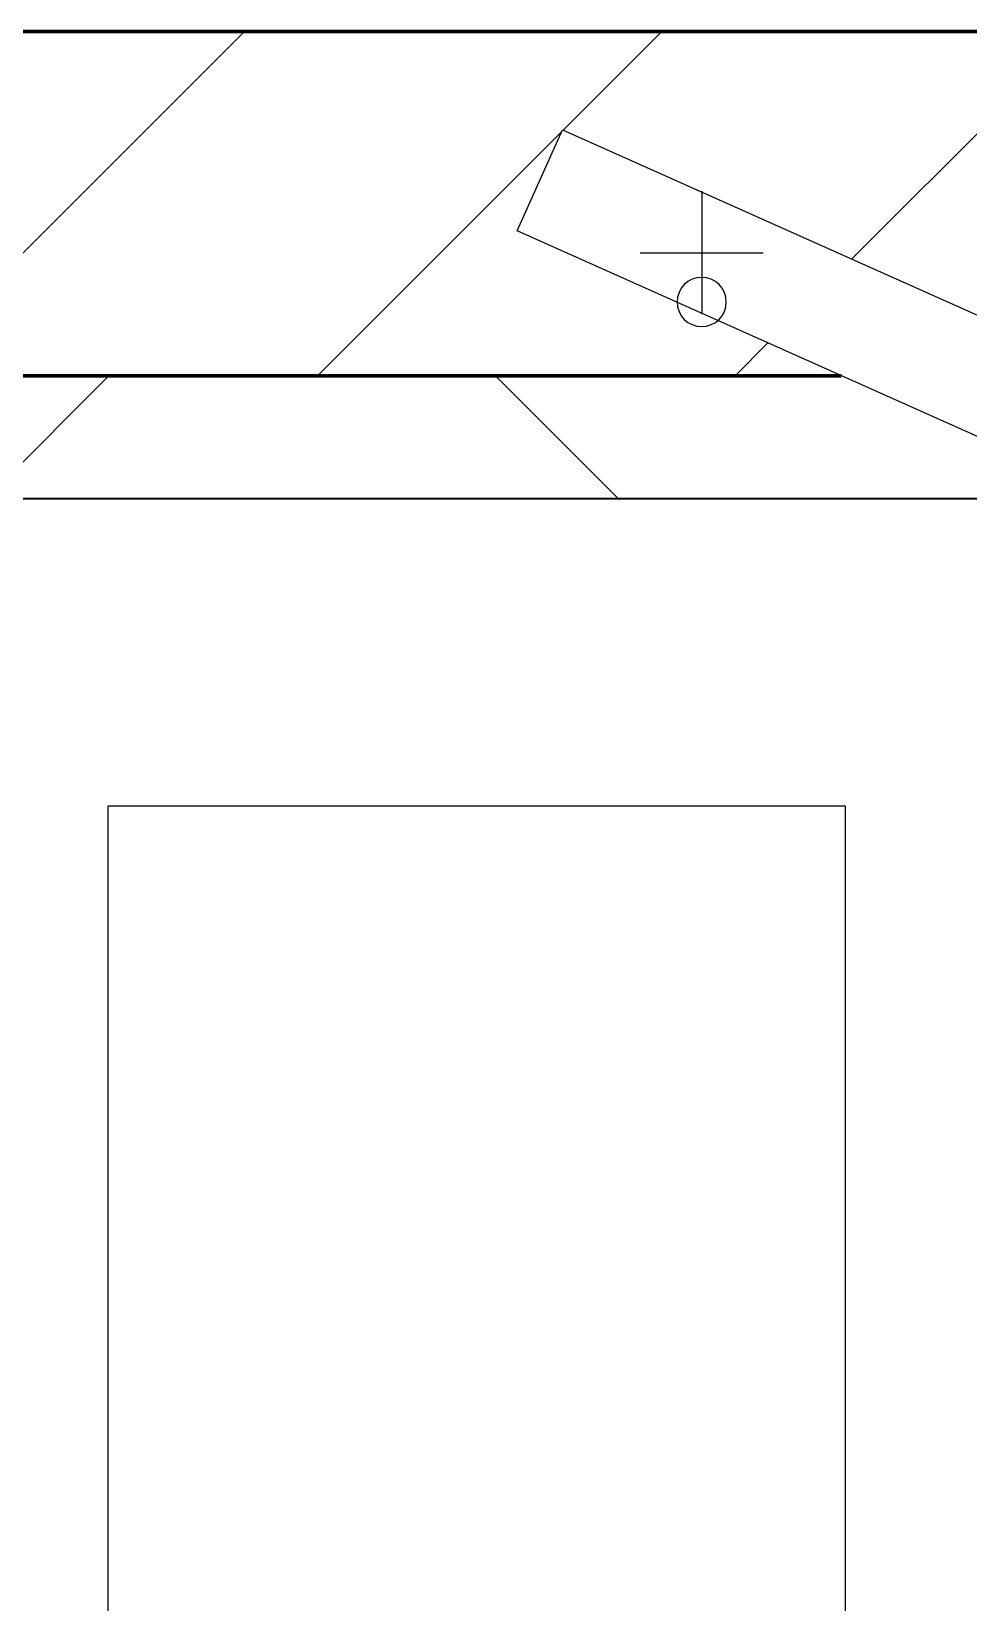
# Model space of a CAD drawing. Header units: millimetres. Extents: x -678720 to -601931, y -306 to 39239.
# Drawn here: x -644355 to -643974, y 8120 to 8759 of the extents above; entities that cross this region are included whole.
import ezdxf
from ezdxf.xclip import XClip

# ---------------------------------------------------------------- set-up
doc = ezdxf.new("R2010")
doc.units = ezdxf.units.MM
doc.header["$XCLIPFRAME"] = 0
doc.layers.add('000 - WIPEOUT', color=250, linetype='Continuous')
doc.layers.add('A11_ALU.SOLID SHEET', color=2, linetype='Continuous')
for name, color, linetype, lineweight in [('A-DOOR', 3, 'Continuous', 25), ('A-DOOR-E', 2, 'Continuous', 25), ('A-GLAZ-CURT', 2, 'Continuous', 9), ('A-WALL', 5, 'Continuous', 35), ('A-WALL-FNSH', 2, 'Continuous', 35), ('A-WALL-PATT', 1, 'Continuous', 35)]:
    doc.layers.add(name, color=color, linetype=linetype, lineweight=lineweight)

# ---------------------------------------------------------------- blocks, each defined once
blk = doc.blocks.new('DPA_AC-SG-PI - A1_1200x1300 mm-9660120-4234-01 ENLARGED MULTI-PURPOSE LEVEL - REFLECTED CEILING PLAN - SHEET 5')
at = {"layer": 'A-DOOR'}
for p, q in [((-500, 5), (-500, -45)), ((-525, -20), (-475, -20))]:
    blk.add_line(p, q, dxfattribs=at)
for start, end in [(0, 180), (180, 0)]:
    blk.add_arc((-500, -40), 10, start, end, dxfattribs=at)
at = {"layer": 'A-DOOR-E'}
for p, q in [((-575, -11.13), (-556.64, 29.95)), ((-556.64, 29.95), (511.63, -447.34)), ((493.28, -488.42), (-575, -11.13))]:
    blk.add_line(p, q, dxfattribs=at)
blk = doc.blocks.new('PPLS-PP19_Custom Tile Pattern - Custom Tile Pattern-V41-4234-01 ENLARGED MULTI-PURPOSE LEVEL - REFLECTED CEILING PLAN - SHEET 5')
at = {"layer": 'A-GLAZ-CURT'}
for p, q in [((31.34, 0), (300, 0)), ((300, 0), (31.34, 0)), ((195.99, 0), (213.31, 0)), ((213.31, 0), (195.99, 0)), ((230.06, 0), (300, 0)), ((143.25, -50), (300, -50)), ((300, -50), (143.25, -50))]:
    blk.add_line(p, q, dxfattribs=at)
for points, knots in [([(136.44, 0), (121.66, 0), (86.93, 0), (51.16, 0), (31.18, 0)], [-106.750556, -106.750556, -106.750556, -106.750556, -59.610984, 0, 0, 0, 0]), ([(103.09, 0), (101.08, 0), (86.31, 0), (63.34, 0), (41.24, 0), (32.83, 0), (31.27, 0)], [-375.435014, -375.435014, -375.435014, -375.435014, -369.147452, -330.153101, -307.516438, -302.210511, -302.210511, -302.210511, -302.210511]), ([(31.31, 0), (31.94, 0), (35.93, 0), (48.37, 0), (71.92, 0), (100.57, 0), (116.36, 0), (128.63, 0), (128.95, 0)], [-139.375777, -139.375777, -139.375777, -139.375777, -135.792042, -118.513713, -97.899267, -63.759246, -39.050993, -35.895543, -35.895543, -35.895543, -35.895543]), ([(149.52, 0), (146.96, 0), (135.44, 0), (109.77, 0), (76.86, 0), (57.82, 0), (46.51, 0), (41.18, 0), (36.02, 0), (35.54, 0), (35.54, 0)], [-476.956044, -476.956044, -476.956044, -476.956044, -458.593899, -401.860199, -357.622665, -341.267687, -334.000314, -326.15566, -319.318397, -317.489778, -317.489778, -317.489778, -317.489778]), ([(84.55, 0), (84.65, 0), (102.69, 0), (120.63, 0), (138.28, 0), (138.53, 0)], [-346.597728, -346.597728, -346.597728, -346.597728, -346.313304, -291.370682, -290.5735, -290.5735, -290.5735, -290.5735]), ([(84.58, 0), (85.58, 0), (87.21, 0), (92.51, 0), (94.33, 0)], [-3579.141173, -3579.141173, -3579.141173, -3579.141173, -3336.541051, -2783.776468, -2783.776468, -2783.776468, -2783.776468]), ([(114.39, 0), (114.2, 0), (112.08, 0), (105.42, 0), (93.32, 0), (88.61, 0), (84.98, 0)], [-8148.58938, -8148.58938, -8148.58938, -8148.58938, -8105.191388, -7723.759874, -7531.75727, -7205.068504, -7205.068504, -7205.068504, -7205.068504]), ([(85.43, 0), (87, 0), (102.6, 0), (124.45, 0), (132.42, 0), (134.6, 0)], [-255.559425, -255.559425, -255.559425, -255.559425, -249.500363, -194.761443, -152.241002, -152.241002, -152.241002, -152.241002]), ([(94.4, 0), (94.4, 0), (94.64, 0), (99.11, 0), (108.97, 0), (120.79, 0), (139.94, 0), (163.31, 0), (185.23, 0), (193.62, 0), (194.69, 0), (194.79, 0)], [-2348.345796, -2348.345796, -2348.345796, -2348.345796, -2310.419338, -2233.599744, -2052.234781, -1843.028543, -1530.39897, -1095.004608, -529.74427, -295.064701, -265.121568, -265.121568, -265.121568, -265.121568]), ([(129.02, 0), (129.02, 0), (124.41, 0), (122.35, 0), (114.96, 0), (108.04, 0), (103.09, 0)], [-35.386604, -35.386604, -35.386604, -35.386604, -31.430235, -22.807238, -15.488593, 0, 0, 0, 0]), ([(149.73, 0), (147.27, 0), (142.2, 0), (134.04, 0), (126.24, 0), (118.6, 0), (114.23, 0), (111.98, 0), (105.66, 0), (105.23, 0), (105.23, 0)], [-10035.631131, -10035.631131, -10035.631131, -10035.631131, -9847.788484, -9677.714971, -9567.007022, -9453.21225, -9220.200448, -9012.77275, -8966.157302, -8929.495943, -8929.495943, -8929.495943, -8929.495943]), ([(105.26, 0), (105.52, 0), (111.01, 0), (112.65, 0), (113.59, 0)], [-8920.561005, -8920.561005, -8920.561005, -8920.561005, -8814.835624, -8577.462505, -8577.462505, -8577.462505, -8577.462505]), ([(128.58, 0), (128.8, 0), (130.16, 0), (139.26, 0), (152.67, 0), (161.24, 0), (162.19, 0), (162.75, 0)], [-633.326174, -633.326174, -633.326174, -633.326174, -627.736123, -618.981161, -602.094757, -592.980799, -581.414464, -581.414464, -581.414464, -581.414464]), ([(137.1, 0), (136, 0), (133.64, 0), (129.87, 0), (129.11, 0)], [-670.405967, -670.405967, -670.405967, -670.405967, -651.020627, -640.742133, -640.742133, -640.742133, -640.742133]), ([(157.9, 0), (156.77, 0), (154.05, 0), (151.05, 0), (150.49, 0)], [-10292.955006, -10292.955006, -10292.955006, -10292.955006, -10098.273015, -10055.206666, -10055.206666, -10055.206666, -10055.206666]), ([(168.37, 0), (167.68, 0), (163.74, 0), (157.5, 0), (150.5, 0)], [-543.375029, -543.375029, -543.375029, -543.375029, -530.793311, -479.320839, -479.320839, -479.320839, -479.320839]), ([(193.8, 0), (193.33, 0), (190.11, 0), (183.13, 0), (171, 0), (161.95, 0), (161.28, 0), (158.35, 0), (157.85, 0), (157.77, 0)], [-11665.349007, -11665.349007, -11665.349007, -11665.349007, -11565.880756, -11105.624034, -10839.086983, -10768.332124, -10666.779182, -10580.760289, -10550.278881, -10550.278881, -10550.278881, -10550.278881]), ([(300, 0), (286.53, 0), (254.22, 0), (207.11, 0), (177.41, 0), (159.34, 0), (158.33, 0), (158.3, 0)], [-285.253232, -285.253232, -285.253232, -285.253232, -244.693688, -187.987675, -143.776725, -129.632772, -123.352749, -123.352749, -123.352749, -123.352749]), ([(159.07, 0), (159.13, 0), (160.84, 0), (165.21, 0), (174.15, 0), (185.98, 0), (208.82, 0), (219.42, 0), (230.06, 0)], [-115.643202, -115.643202, -115.643202, -115.643202, -114.681583, -87.660824, -65.295536, -41.623857, -24.459831, 0, 0, 0, 0]), ([(162.75, 0), (165.4, 0), (170.91, 0), (172.61, 0), (172.61, 0)], [-111.264224, -111.264224, -111.264224, -111.264224, -56.742688, -19.085662, -19.085662, -19.085662, -19.085662]), ([(247.1, 0), (246.76, 0), (245.04, 0), (238.34, 0), (226.56, 0), (221.1, 0), (200.27, 0), (182.99, 0), (174.27, 0), (169.67, 0), (168.99, 0)], [-9649.085549, -9649.085549, -9649.085549, -9649.085549, -9581.591397, -9406.094246, -9221.510254, -9016.44624, -8717.832359, -8253.978395, -8152.463617, -8069.855175, -8069.855175, -8069.855175, -8069.855175]), ([(215.22, 0), (214.62, 0), (210.55, 0), (203.98, 0), (187.54, 0), (175.3, 0), (169.49, 0)], [-203.825446, -203.825446, -203.825446, -203.825446, -198.527383, -184.406837, -162.427601, -142.916156, -142.916156, -142.916156, -142.916156]), ([(171.51, 0), (176.48, 0), (193.23, 0), (201.73, 0), (208.81, 0), (213.9, 0), (241.96, 0), (266.73, 0), (281.71, 0), (291.71, 0), (296.52, 0), (297.86, 0), (298.09, 0)], [-7971.819559, -7971.819559, -7971.819559, -7971.819559, -7784.112253, -7606.717214, -7289.299508, -7042.621073, -6582.165592, -6068.460911, -5766.029927, -5566.724884, -5280.360606, -5199.253518, -5199.253518, -5199.253518, -5199.253518]), ([(172.07, 0), (177.66, 0), (187.87, 0), (201.08, 0), (207.47, 0), (213.96, 0), (215.11, 0)], [-255.364076, -255.364076, -255.364076, -255.364076, -237.955587, -223.92608, -215.862851, -208.75215, -208.75215, -208.75215, -208.75215]), ([(300, 0), (288.22, 0), (262, 0), (230.43, 0), (219.94, 0), (219.02, 0)], [-12528.858583, -12528.858583, -12528.858583, -12528.858583, -11905.454923, -11162.864862, -10856.732305, -10856.732305, -10856.732305, -10856.732305]), ([(219.9, 0), (220.86, 0), (227.84, 0), (242.06, 0), (246.54, 0), (246.96, 0)], [-10670.940496, -10670.940496, -10670.940496, -10670.940496, -10511.382485, -9925.173265, -9834.877357, -9834.877357, -9834.877357, -9834.877357]), ([(284.76, 0), (284.76, 0), (285.09, 0), (287.47, 0), (293.59, 0), (297.76, 0), (300, 0)], [-4110.630118, -4110.630118, -4110.630118, -4110.630118, -4053.389046, -3959.664717, -3862.421465, -3746.95702, -3746.95702, -3746.95702, -3746.95702]), ([(297.38, 0), (295.84, 0), (291.62, 0), (285.38, 0), (284.87, 0)], [-4803.172655, -4803.172655, -4803.172655, -4803.172655, -4358.271401, -4143.037883, -4143.037883, -4143.037883, -4143.037883])]:
    blk.add_open_spline(points, degree=3, knots=knots, dxfattribs=at)
for points in [[(168.74, 0), (168.74, 0), (169.81, 0), (171.51, 0)], [(195.11, 0), (194.91, 0), (194.44, 0), (193.8, 0)]]:
    blk.add_open_spline(points, degree=3, dxfattribs=at)
blk = doc.blocks.new('PPLS-PP19_Custom Tile Pattern - Custom Tile Pattern-V42-4234-01 ENLARGED MULTI-PURPOSE LEVEL - REFLECTED CEILING PLAN - SHEET 5')
at = {"layer": 'A-GLAZ-CURT'}
for p, q in [((-300, 0), (300, 0)), ((300, 0), (-300, 0)), ((-293.07, 0), (-275.75, 0)), ((-275.75, 0), (-293.07, 0)), ((-222.32, 0), (-205, 0)), ((-205, 0), (-222.32, 0)), ((-300, -50), (300, -50)), ((300, -50), (-300, -50))]:
    blk.add_line(p, q, dxfattribs=at)
at = {"layer": 'A-GLAZ-CURT', "flags": 128}
for points in [[(-300, 0), (-291.56, 0), (-283.3, 0), (-275.2, 0), (-267.26, 0), (-259.45, 0), (-251.77, 0), (-244.2, 0), (-236.74, 0), (-229.36, 0), (-222.06, 0), (-214.83, 0), (-207.71, 0), (-200.76, 0), (-194.02, 0), (-187.54, 0), (-181.38, 0), (-175.58, 0), (-170.25, 0), (-165.64, 0), (-162.01, 0), (-159.53, 0), (-157.46, 0), (-154.52, 0), (-149.42, 0), (-141.84, 0), (-132.81, 0), (-126.08, 0)], [(-185.82, 0), (-190.44, 0), (-196.37, 0), (-202.58, 0), (-209.04, 0), (-215.73, 0), (-222.63, 0), (-229.72, 0), (-236.97, 0), (-244.39, 0), (-251.96, 0), (-259.67, 0), (-267.51, 0), (-275.48, 0), (-283.55, 0), (-291.73, 0), (-300, 0)], [(-125.17, 0), (-128.55, 0), (-134.16, 0), (-140.03, 0), (-145.5, 0), (-150.63, 0), (-155.53, 0), (-160.27, 0), (-164.95, 0), (-169.65, 0), (-174.47, 0), (-179.49, 0), (-184.81, 0)]]:
    blk.add_lwpolyline(points, dxfattribs=at)
at = {"layer": 'A-GLAZ-CURT'}
for points, knots in [([(-300, 0), (-284.65, 0), (-236.57, 0), (-174.61, 0), (-134.84, 0), (-120.69, 0), (-119.91, 0)], [-5323.127839, -5323.127839, -5323.127839, -5323.127839, -4502.809032, -2700.551212, -1002.059161, -902.959676, -902.959676, -902.959676, -902.959676]), ([(-186.86, 0), (-195.62, 0), (-224.91, 0), (-262.56, 0), (-294.48, 0), (-300, 0)], [-15764.469164, -15764.469164, -15764.469164, -15764.469164, -15131.813646, -13729.592194, -13439.944408, -13439.944408, -13439.944408, -13439.944408]), ([(-186.76, 0), (-192.43, 0), (-210.29, 0), (-232.01, 0), (-255.22, 0), (-262.59, 0), (-264.9, 0), (-265.4, 0)], [-1726.685667, -1726.685667, -1726.685667, -1726.685667, -1400.429864, -858.079193, -543.655514, -208.940337, 0, 0, 0, 0]), ([(-258.6, 0), (-257.91, 0), (-254.26, 0), (-241.25, 0), (-225.99, 0), (-213.1, 0), (-200.2, 0), (-191.67, 0), (-186.07, 0), (-185.9, 0)], [-5722.54675, -5722.54675, -5722.54675, -5722.54675, -5657.471696, -5413.335975, -5017.494783, -4832.723979, -4666.091899, -4349.945572, -4339.918005, -4339.918005, -4339.918005, -4339.918005]), ([(-133.82, 0), (-135.51, 0), (-137.8, 0), (-149.31, 0), (-162.01, 0), (-177.91, 0), (-199.46, 0), (-216.65, 0), (-231.26, 0), (-233.46, 0), (-234, 0)], [-2731.647847, -2731.647847, -2731.647847, -2731.647847, -2418.507304, -2308.929706, -2113.765672, -1763.376603, -1422.553702, -978.033455, -846.069444, -682.911962, -682.911962, -682.911962, -682.911962]), ([(-233.49, 0), (-233.44, 0), (-232.38, 0), (-230.74, 0), (-225.3, 0), (-223.63, 0)], [-455.274641, -455.274641, -455.274641, -455.274641, -440.605512, -119.536984, 0, 0, 0, 0]), ([(-223.63, 0), (-219.39, 0), (-206.47, 0), (-193.97, 0), (-186.42, 0)], [-5463.295695, -5463.295695, -5463.295695, -5463.295695, -5161.076232, -4755.090697, -4755.090697, -4755.090697, -4755.090697]), ([(-185.85, 0), (-180.05, 0), (-171.48, 0), (-158.7, 0), (-157.22, 0)], [-4338.899043, -4338.899043, -4338.899043, -4338.899043, -4000.813434, -3840.635403, -3840.635403, -3840.635403, -3840.635403]), ([(-185.85, 0), (-185.74, 0), (-180.53, 0), (-169.02, 0), (-152.12, 0), (-136.84, 0), (-127.33, 0), (-124.19, 0), (-123.43, 0), (-123.28, 0)], [-4744.860302, -4744.860302, -4744.860302, -4744.860302, -4739.070012, -4465.409639, -4149.119819, -3839.893365, -3647.167523, -3488.92562, -3439.852845, -3439.852845, -3439.852845, -3439.852845]), ([(-119.92, 0), (-124.71, 0), (-144.58, 0), (-167.26, 0), (-185.84, 0)], [-17586.888803, -17586.888803, -17586.888803, -17586.888803, -17136.203329, -15789.101793, -15789.101793, -15789.101793, -15789.101793]), ([(-137.88, 0), (-140.56, 0), (-147.66, 0), (-147.69, 0), (-158.72, 0), (-174.02, 0), (-180.82, 0), (-185.63, 0), (-185.79, 0)], [-3187.727384, -3187.727384, -3187.727384, -3187.727384, -2919.378265, -2477.344047, -2237.412286, -2029.680487, -1755.085331, -1745.355768, -1745.355768, -1745.355768, -1745.355768]), ([(-152.35, 0), (-151.03, 0), (-147.71, 0), (-143.57, 0), (-138.62, 0)], [-3494.978217, -3494.978217, -3494.978217, -3494.978217, -3371.022232, -3227.460399, -3227.460399, -3227.460399, -3227.460399]), ([(-119.97, 0), (-122.52, 0), (-126.81, 0), (-136.96, 0), (-147.46, 0), (-150.03, 0), (-150.57, 0)], [-5906.921512, -5906.921512, -5906.921512, -5906.921512, -5700.061948, -5508.838257, -5298.784692, -5196.16478, -5196.16478, -5196.16478, -5196.16478]), ([(-150.34, 0), (-150.07, 0), (-147.75, 0), (-142.6, 0), (-129.79, 0), (-121.45, 0), (-119.95, 0)], [-4948.728362, -4948.728362, -4948.728362, -4948.728362, -4883.323924, -4440.880425, -4054.690705, -3972.459759, -3972.459759, -3972.459759, -3972.459759]), ([(-54.79, 0), (-62.66, 0), (-79.26, 0), (-110.94, 0), (-130.52, 0), (-147.74, 0), (-149.07, 0)], [-8020.893237, -8020.893237, -8020.893237, -8020.893237, -7508.296369, -7004.680444, -6449.282163, -6277.220794, -6277.220794, -6277.220794, -6277.220794]), ([(-148.23, 0), (-146.94, 0), (-140.15, 0), (-137.28, 0), (-133.93, 0), (-128.78, 0), (-126.5, 0)], [-6162.058746, -6162.058746, -6162.058746, -6162.058746, -6017.569127, -5560.701257, -5364.112219, -5231.017328, -5231.017328, -5231.017328, -5231.017328]), ([(-120.72, 0), (-122.73, 0), (-128.63, 0), (-139.03, 0), (-146.11, 0), (-146.95, 0)], [-1050.856125, -1050.856125, -1050.856125, -1050.856125, -945.742622, -741.901385, -489.130243, -489.130243, -489.130243, -489.130243]), ([(-146.69, 0), (-146.59, 0), (-145.49, 0), (-135.69, 0), (-128.29, 0), (-125.15, 0)], [-420.34245, -420.34245, -420.34245, -420.34245, -406.956646, -290.263673, 0, 0, 0, 0]), ([(-127.41, 0), (-131.63, 0), (-133.16, 0), (-134.09, 0), (-134.15, 0)], [-8540.990293, -8540.990293, -8540.990293, -8540.990293, -8266.114998, -8246.473386, -8246.473386, -8246.473386, -8246.473386]), ([(-134.15, 0), (-133.32, 0), (-130.61, 0), (-124.28, 0), (-120.17, 0)], [-7657.439573, -7657.439573, -7657.439573, -7657.439573, -7293.749979, -6921.147306, -6921.147306, -6921.147306, -6921.147306]), ([(-120.13, 0), (-120.14, 0), (-120.24, 0), (-121.3, 0), (-129.25, 0), (-133.82, 0)], [-2933.992132, -2933.992132, -2933.992132, -2933.992132, -2920.575025, -2840.280255, -2731.647847, -2731.647847, -2731.647847, -2731.647847])]:
    blk.add_open_spline(points, degree=3, knots=knots, dxfattribs=at)
blk = doc.blocks.new('*U321')
at = {"layer": 'A-GLAZ-CURT', "rotation": 180}
for name, p in [('PPLS-PP19_Custom Tile Pattern - Custom Tile Pattern-V42-4234-01 ENLARGED MULTI-PURPOSE LEVEL - REFLECTED CEILING PLAN - SHEET 5', (-11465, -710)), ('PPLS-PP19_Custom Tile Pattern - Custom Tile Pattern-V41-4234-01 ENLARGED MULTI-PURPOSE LEVEL - REFLECTED CEILING PLAN - SHEET 5', (-10865, -710))]:
    blk.add_blockref(name, p, dxfattribs=at)
blk = doc.blocks.new('*U605')
at = {"color": 3}
blk.add_wipeout([(-275, -38050), (275, -38050), (275, -38350), (-275, -38350)], dxfattribs=at).dxf.layer = '000 - WIPEOUT'
at = {"layer": 'A11_ALU.SOLID SHEET', "color": 0, "linetype": 'ByBlock'}
blk.add_lwpolyline([(-275, -38350), (275, -38350), (275, -38050), (-275, -38050)], close=True, dxfattribs=at)
blk = doc.blocks.new('*U743')
blk.add_lwpolyline([(21173.36, -580), (28210, -580), (28210, -6849.96), (45954.15, -6849.96), (45954.15, 600), (82995.06, 600), (83086.47, 650), (90052, 650), (90392, 990), (103159.16, 990), (103159.16, 4990), (21173.36, 4990), (21173.36, 3485.45), (21203.36, 3485.45), (21203.36, 925.54), (21173.36, 925.54), (21173.36, -580)])
at = {"layer": 'A11_ALU.SOLID SHEET', "color": 0, "linetype": 'ByBlock', "rotation": 90}
blk.add_blockref('*U605', (62308.5, 4590), dxfattribs=at)

msp = doc.modelspace()

# ---------------------------------------------------------------- block references
at = {"layer": 'A11_ALU.SOLID SHEET'}
ref = msp.add_blockref('*U743', (-744682.37, 3579.02), dxfattribs=at)
XClip(ref).set_block_clipping_path([(69798.6834257276, -3885.5002684942), (120965.0023936313, 33679.9972602262)])

# ---------------------------------------------------------------- next in the draw order: hatches: boundary and pattern name
at = {"layer": 'A-WALL-PATT', "lineweight": 9}
h = msp.add_hatch(dxfattribs=at)
h.set_pattern_fill('FP_2', color=256, style=0, pattern_type=2)
h.set_pattern_definition([(45, (0, 0), (-84.852814, 84.852814), [])])
h.paths.add_polyline_path([(-645614.94, 8619.02), (-644025.62, 8619.02), (-644076.02, 8641.53), (-644079.79, 8639.36), (-644084.96, 8639.36), (-644091.03, 8644.02), (-644092.03, 8648.69), (-644157.37, 8677.88), (-644139.02, 8718.97), (-643915.31, 8619.02), (-632557.37, 8619.02), (-632557.37, 8759.02), (-674883.69, 8759.02), (-674883.69, 8619.02), (-672825.62, 8619.02), (-672876.02, 8641.53), (-672879.79, 8639.36), (-672884.96, 8639.36), (-672891.03, 8644.02), (-672892.03, 8648.69), (-672957.37, 8677.88), (-672939.02, 8718.97), (-672715.31, 8619.02), (-669225.62, 8619.02), (-669276.02, 8641.53), (-669279.79, 8639.36), (-669284.96, 8639.36), (-669291.03, 8644.02), (-669292.03, 8648.69), (-669357.37, 8677.88), (-669339.02, 8718.97), (-669115.31, 8619.02), (-665625.62, 8619.02), (-665676.02, 8641.53), (-665679.79, 8639.36), (-665684.96, 8639.36), (-665691.03, 8644.02), (-665692.03, 8648.69), (-665757.37, 8677.88), (-665739.02, 8718.97), (-665515.31, 8619.02), (-662025.62, 8619.02), (-662076.02, 8641.53), (-662079.79, 8639.36), (-662084.96, 8639.36), (-662091.03, 8644.02), (-662092.03, 8648.69), (-662157.37, 8677.88), (-662139.02, 8718.97), (-661915.31, 8619.02), (-658425.62, 8619.02), (-658476.02, 8641.53), (-658479.79, 8639.36), (-658484.96, 8639.36), (-658491.03, 8644.02), (-658492.03, 8648.69), (-658557.37, 8677.88), (-658539.02, 8718.97), (-658315.31, 8619.02), (-654825.62, 8619.02), (-654876.02, 8641.53), (-654879.79, 8639.36), (-654884.96, 8639.36), (-654891.03, 8644.02), (-654892.03, 8648.69), (-654957.37, 8677.88), (-654939.02, 8718.97), (-654715.31, 8619.02), (-651225.62, 8619.02), (-651276.02, 8641.53), (-651279.79, 8639.36), (-651284.96, 8639.36), (-651291.03, 8644.02), (-651292.03, 8648.69), (-651357.37, 8677.88), (-651339.02, 8718.97), (-651115.31, 8619.02), (-647625.62, 8619.02), (-647676.02, 8641.53), (-647679.79, 8639.36), (-647684.96, 8639.36), (-647691.03, 8644.02), (-647692.03, 8648.69), (-647757.37, 8677.88), (-647739.02, 8718.97), (-647515.31, 8619.02), (-645746.78, 8619.02)])
h = msp.add_hatch(dxfattribs=at)
h.set_pattern_fill('FP_3', color=256, style=0, pattern_type=2)
h.set_pattern_definition([(45, (0, 0), (-212.13203, 212.13203), []), (135, (0, 0), (-212.13203, -212.13203), [])])
h.paths.add_polyline_path([(-637582.37, 8569.02), (-637582.37, 8619.02), (-643915.31, 8619.02), (-643803.39, 8569.02), (-641132.34, 8569.02)])
h.paths.add_polyline_path([(-659985.63, 8569.02), (-658313.71, 8569.02), (-658425.62, 8619.02), (-661915.31, 8619.02), (-661803.39, 8569.02), (-660051.55, 8569.02)])
h.paths.add_polyline_path([(-653657.25, 8569.02), (-651113.71, 8569.02), (-651225.62, 8619.02), (-654715.31, 8619.02), (-654603.39, 8569.02), (-653782.37, 8569.02)])
h.paths.add_polyline_path([(-643913.71, 8569.02), (-644025.62, 8619.02), (-647515.31, 8619.02), (-647403.39, 8569.02), (-643966.93, 8569.02)])
h.paths.add_polyline_path([(-658203.39, 8569.02), (-654713.71, 8569.02), (-654825.62, 8619.02), (-658315.31, 8619.02), (-658205.78, 8570.08)])
h.paths.add_polyline_path([(-662292.85, 8569.02), (-661913.71, 8569.02), (-662025.62, 8619.02), (-665515.31, 8619.02), (-665403.39, 8569.02), (-662358.77, 8569.02)])
h.paths.add_polyline_path([(-647513.71, 8569.02), (-647625.62, 8619.02), (-651115.31, 8619.02), (-651003.39, 8569.02), (-647526.64, 8569.02)])
h.paths.add_polyline_path([(-666973.22, 8569.02), (-665513.71, 8569.02), (-665625.62, 8619.02), (-669115.31, 8619.02), (-669003.39, 8569.02), (-667105.06, 8569.02)])
h.paths.add_polyline_path([(-670928.45, 8569.02), (-669113.71, 8569.02), (-669225.62, 8619.02), (-672715.31, 8619.02), (-672603.39, 8569.02), (-670994.37, 8569.02)])
h.paths.add_polyline_path([(-672906.07, 8569.02), (-672713.71, 8569.02), (-672825.62, 8619.02), (-674883.69, 8619.02), (-674883.69, 8569.02), (-672957.37, 8569.02)])

# ---------------------------------------------------------------- next in the draw order: linework, layer by layer
at = {"layer": 'A-WALL', "color": 7, "lineweight": 70}
for p, q in [((-646582.37, 8759.02), (-644182.37, 8759.02)), ((-644182.37, 8759.02), (-642982.37, 8759.02)), ((-644182.37, 8619.02), (-646582.37, 8619.02)), ((-646582.37, 8619.02), (-644182.37, 8619.02)), ((-644025.62, 8619.02), (-644182.37, 8619.02)), ((-644182.37, 8619.02), (-644025.62, 8619.02))]:
    msp.add_line(p, q, dxfattribs=at)
at = {"layer": 'A-WALL-FNSH', "color": 250}
for p, q in [((-644182.37, 8569.02), (-646582.37, 8569.02)), ((-643913.71, 8569.02), (-644182.37, 8569.02))]:
    msp.add_line(p, q, dxfattribs=at)

# ---------------------------------------------------------------- next in the draw order: block references
msp.add_blockref('*U321', (-633017.37, 9279.02))
at = {"layer": 'A-DOOR-E'}
msp.add_blockref('DPA_AC-SG-PI - A1_1200x1300 mm-9660120-4234-01 ENLARGED MULTI-PURPOSE LEVEL - REFLECTED CEILING PLAN - SHEET 5', (-643582.37, 8689.02), dxfattribs=at)

doc.saveas('drawing.dxf')
